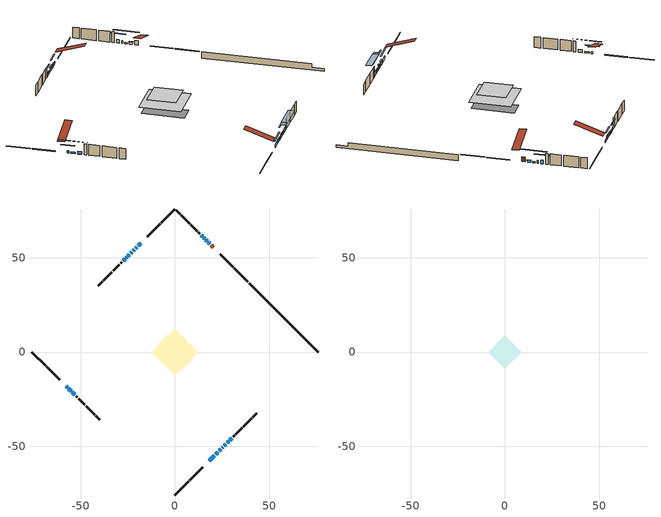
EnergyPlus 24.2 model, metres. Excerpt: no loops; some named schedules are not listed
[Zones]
conditioned space
 floor adiabatic (AdiabaticFloorConstruction): -12.46,0 0,12.46 12.46,0 0,-12.46 z4.1
 floor foundation (Slab1 construction): -9.16,3.72 -3.72,9.16 9.16,-3.72 3.72,-9.16 z-1.08
 wall outside (RimJoist1 construction): 0,-75.96 7.19,-68.76 / -75.96,0 -68.76,-7.19 / 0,75.96 -7.19,68.76 / 38.66,37.3 31.47,44.49 z1.66:1.96
 wall outside (RimJoist2 construction): 7.85,-68.11 14.72,-61.24 / -68.11,-7.85 -61.24,-14.72 / -7.85,68.11 -14.72,61.24 / 30.81,45.15 23.94,52.02 z1.66:1.96
 wall outside (AdiabaticWallConstruction 1): 20.36,55.59 19.2,56.75 z1.66:3.69
 wall outside (AdiabaticWallConstruction): -18.3,57.66 -19.59,56.37 / -25.66,50.3 -25.87,50.08 / -54.52,-21.44 -53.22,-22.74 / 15.67,60.29 15.35,60.61 / -26.53,49.43 -27.5,48.46 z1.66:2.88; -20.25,55.71 -20.89,55.06 / 29.17,-46.79 30.25,-45.71 z1.66:3.49; 18.3,-57.66 20.88,-55.07 / 21.54,-54.42 22.83,-53.12 / 26.13,-49.82 27,-48.96 / 27.65,-48.31 28.51,-47.44 / 14.69,61.27 13.83,62.13 z1.66:3.18; -57.66,-18.29 -57.23,-18.73 / 18.55,57.41 17.68,58.27 / 23.49,-52.47 24.35,-51.6 z1.66:2.58; -21.55,54.41 -22.2,53.76 / -22.85,53.11 -23.62,52.33 z1.66:3.08; -24.28,51.68 -25,50.96 z1.66:2.12; 25.01,-50.95 25.48,-50.48 z1.66:3.29; 17.03,58.93 16.33,59.63 / -56.57,-19.38 -55.17,-20.79 z1.66:2.27
 wall outside (Wall1 construction): 30.91,-45.05 31.63,-44.32 / -52.57,-23.39 -51.84,-24.12 / -28.16,47.8 -28.88,47.07 / 13.17,62.79 12.44,63.51 z1.66:6.54
 wall outside (Wall2 construction): 32.29,-43.67 35.64,-40.32 / -51.18,-24.78 -47.83,-28.12 / -29.54,46.42 -32.89,43.07 / 11.79,64.17 8.44,67.52 z1.66:6.54
 wall outside (Wall3 construction): 36.29,-39.66 40.75,-35.2 / -47.18,-28.78 -42.72,-33.24 / -33.54,42.41 -38,37.95 / 7.78,68.17 3.32,72.63 z1.66:6.54
 wall outside (Wall4 construction): 41.41,-34.55 43.42,-32.54 / -42.06,-33.9 -40.05,-35.91 / -38.66,37.3 -40.67,35.29 / 2.67,73.29 0.66,75.3 z1.66:6.54
 wall foundation (FoundationWall1 construction): 39.32,36.64,-1.08 39.32,36.64,1.66 72.29,3.66,1.66 72.29,3.66,0.06 75.96,0,0.06 75.96,0,-1.08
 window (WindowConstruction 12): -18.3,57.66 -19.59,56.37 z1.66:2.88
 window (WindowConstruction 2): -20.25,55.71 -20.89,55.06 z1.66:3.49
 window (WindowConstruction 3): 18.3,-57.66 20.88,-55.07 z1.66:3.18
 window (WindowConstruction 4): -57.66,-18.3 -57.23,-18.73 z1.66:2.57
 window (WindowConstruction 5): 18.55,57.41 17.68,58.27 z1.66:2.57
 window (WindowConstruction 6): -21.55,54.41 -22.2,53.76 z1.66:3.08
 window (WindowConstruction 7): -22.85,53.1 -23.62,52.33 z1.66:3.08
 window (WindowConstruction 8): -24.28,51.68 -25,50.96 z1.66:2.12
 window (WindowConstruction 9): 21.54,-54.42 22.83,-53.12 z1.66:3.18
 window (WindowConstruction 13): -25.66,50.3 -25.87,50.09 z1.66:2.88
 window (WindowConstruction 10): 23.49,-52.47 24.35,-51.61 z1.66:2.57
 window (WindowConstruction 11): 25.01,-50.95 25.48,-50.48 z1.66:3.28
 window (WindowConstruction 16): 17.03,58.93 16.33,59.63 z1.66:2.27
 window (WindowConstruction 17): 26.13,-49.82 27,-48.96 z1.66:3.18
 window (WindowConstruction 18): 27.65,-48.3 28.51,-47.44 z1.66:3.18
 window (WindowConstruction 19): 29.17,-46.79 30.25,-45.71 z1.66:3.49
 window (WindowConstruction 20): -56.57,-19.38 -55.17,-20.78 z1.66:2.27
 window (WindowConstruction 14): -54.52,-21.44 -53.22,-22.73 z1.66:2.88
 window (WindowConstruction 15): 15.67,60.29 15.35,60.61 z1.66:2.88
 window (WindowConstruction): 14.69,61.27 13.83,62.13 z1.66:3.18
 window (WindowConstruction 1): -26.53,49.43 -27.5,48.46 z1.66:2.88
 door (Door): 20.36,55.59 19.2,56.75 z1.66:3.69
 ceiling adiabatic (AdiabaticFloorConstruction): 0,-12.46 12.46,0 0,12.46 -12.46,0 z4.1
attic - vented
 floor to conditioned space (Floor1 construction Reversed): -8.81,0 0,8.81 8.81,0 0,-8.81 z6.54
 roof outside (Roof1 construction): 17.64,-58.32,6.54 9.06,-49.73,10.58 6.79,-52,10.58 15.38,-60.58,6.54; -58.32,-17.64,6.54 -49.73,-9.06,10.58 -52,-6.79,10.58 -60.58,-15.38,6.54; -17.64,58.32,6.54 -9.06,49.73,10.58 -6.79,52,10.58 -15.38,60.58,6.54; 21.02,54.94,6.54 12.44,46.35,10.58 14.7,44.09,10.58 23.28,52.67,6.54
shading: -22.76,53.2 -18.38,57.58 -18.67,57.87 -23.05,53.49 z6.13; 22.75,-53.21 16.43,-59.53 16.72,-59.82 23.04,-53.5 z5.82; -55.36,-20.59 -59.53,-16.43 -59.82,-16.72 -55.65,-20.88 z5.21; 17.54,58.41 18.69,57.27 18.98,57.56 17.83,58.71 z2.78; -22.34,53.62 -21.41,54.55 -21.7,54.84 -22.63,53.91 z3.28; -23.77,52.19 -22.71,53.25 -23,53.54 -24.06,52.48 z3.28; -25.14,50.82 -24.14,51.82 -24.43,52.11 -25.43,51.11 z2.32; 22.97,-52.98 21.4,-54.56 21.69,-54.85 23.27,-53.27 z3.39; 24.49,-51.46 23.35,-52.61 23.64,-52.9 24.78,-51.75 z2.78; 25.62,-50.34 24.87,-51.09 25.16,-51.38 25.91,-50.63 z3.49; 12.73,63.22 20.62,55.34 20.91,55.63 13.03,63.51 z7.35; 30.59,-45.37 22.54,-53.42 22.83,-53.71 30.88,-45.66 z8.27; 32.11,-43.85 24.06,-51.9 25.79,-53.62 33.83,-45.58 z8.27; 33.84,-42.12 25.58,-50.38 27.3,-52.11 35.57,-43.84 z8.57; -51.58,-24.38 -60.17,-15.79 -60.46,-16.08 -51.87,-24.67 z7.35; 11.96,64 16.56,59.4 16.85,59.69 12.25,64.29 z5.82; -29.37,46.59 -24.66,51.29 -24.95,51.59 -29.66,46.88 z5.52
[Building]
Building 1: Terrain=Suburbs
[Site:Location]
Toronto City Centre_ON: Latitude {deg}=43.63; Longitude {deg}=-79.39; Time Zone {hr}=-5; Elevation {m}=77; Keep Site Location Information=Yes
[Site:GroundTemperature:Shallow]
5.01852, 3.26908, 3.12898, 3.95918, 7.29196, 10.6092, 13.4851, 15.3069, 15.4617, 13.9799, 11.1774, 7.9619
[Site:WaterMainsTemperature]
Calculation Method=Schedule; Temperature Schedule=mains temperature schedule
[Material] Roughness=Rough; Thermal Absorptance=0.9
Name | Thickness {m} | Conductivity {W/m-K} | Density {kg/m3} | Specific Heat {J/kg-K} | Solar Absorptance | Visible Absorptance
asphalt or fiberglass shingles | 0.00635 | 0.162714 | 1121.4 | 1465.45 | 0.4 | 0.4
ceiling loosefill ins | 0.169333 | 0.0480833 | 16.02 | 1046.75 | 0.7 | 0.7
ceiling stud and cavity | 0.1397 | 0.138944 | 65.682 | 1177.47 | 0.7 | 0.7
concrete 4.0 in. | 0.1016 | 1.803125 | 2242.8 | 837.4 | 0.7 | 0.7
concrete 8.0 in. | 0.2032 | 1.803125 | 2242.8 | 837.4 | 0.7 | 0.7
door material | 0.04445 | 0.053851 | 512.64 | 1214.23 | 0.7 | 0.7
exterior vertical ins | 0.0448461 | 0.029427 | 32.04 | 1214.23 | 0.7 | 0.7
floor covering | 0.0127 | 0.0433444 | 54.468 | 1339.84 | 0.6 | 0.6
floor rigid ins; wall rigid ins | 0.512978 | 0.029427 | 32.04 | 1214.23 | 0.7 | 0.7
floor stud and cavity | 0.1397 | 1.75129 | 37.0049 | 1207.88 | 0.7 | 0.7
furniture material conditioned space 1 | 0.1524 | 0.115458 | 640.8 | 1214.23 | 0.6 | 0.6
gypsum board | 0.0127 | 0.160291 | 801 | 837.4 | 0.6 | 0.6
gypsum board 1 | 0.0127 | 0.160291 | 801 | 837.4 | 0.7 | 0.7
osb sheathing 0.5 in. | 0.0127 | 0.115458 | 512.64 | 1214.23 | 0.7 | 0.7
osb sheathing 0.75 in. | 0.01905 | 0.115458 | 512.64 | 1214.23 | 0.7 | 0.7
osb sheathing 2.0 in. | 0.0508 | 0.115458 | 512.64 | 1214.23 | 0.7 | 0.7
rim joist stud and cavity | 0.0508 | 0.0451784 | 125.044 | 1163.47 | 0.6 | 0.6
rim joist stud and cavity 1 | 0.0508 | 0.0290657 | 125.044 | 1163.47 | 0.6 | 0.6
wall stud and cavity | 0.1397 | 0.0883501 | 139.0536 | 1170.24 | 0.7 | 0.7
wall stud and cavity 1 | 0.1397 | 0.0803019 | 139.0536 | 1170.24 | 0.7 | 0.7
wall stud and cavity 2 | 0.1397 | 0.0800588 | 139.0536 | 1170.24 | 0.7 | 0.7
wall stud and cavity 3 | 0.1397 | 0.084775 | 139.0536 | 1170.24 | 0.7 | 0.7
wall stud and cavity 4 | 0.0889 | 0.380278 | 52.3479 | 1209.89 | 0.7 | 0.7
wall stud and cavity 5 | 0.0889 | 0.391764 | 83.0341 | 1211.67 | 0.7 | 0.7
wood siding | 0.0254 | 0.102417 | 544.68 | 1172.36 | 0.4 | 0.4
wood siding 1; wood siding 2; wood siding 3 | 0.0254 | 0.102417 | 544.68 | 1172.36 | 0.7 | 0.7
[WindowMaterial:SimpleGlazingSystem]
Name | U-Factor {W/m2-K} | Solar Heat Gain Coefficient
WindowMaterial | 2.98038 | 0.54
WindowMaterial 1 | 3.02126 | 0.48
WindowMaterial 10 | 6.662 | 0.76
WindowMaterial 11 | 6.74774 | 0.74
WindowMaterial 12 | 3.032052 | 0.47
WindowMaterial 13 | 4.414645 | 0.67
WindowMaterial 2 | 3.01672 | 0.5
WindowMaterial 3 | 2.99571 | 0.51
WindowMaterial 4 | 2.600524 | 0.56
WindowMaterial 5 | 2.44495 | 0.62
WindowMaterial 6 | 3.003662 | 0.58
WindowMaterial 7 | 2.95142 | 0.64
WindowMaterial 8 | 6.62679 | 0.77
WindowMaterial 9 | 6.93965 | 0.68
[Construction]
AdiabaticFloorConstruction: floor stud and cavity, floor rigid ins, osb sheathing 0.75 in., floor covering
AdiabaticWallConstruction: wood siding 2, wall rigid ins, wall stud and cavity 4, gypsum board
AdiabaticWallConstruction 1: wood siding 3, wall rigid ins, wall stud and cavity 4, gypsum board
Door: door material
Floor1 construction Reversed: gypsum board, ceiling stud and cavity, ceiling loosefill ins
FoundationWall1 construction: concrete 8.0 in., gypsum board 1
furniture construction conditioned space 1: furniture material conditioned space 1
PartitionWallConstruction: gypsum board, wall stud and cavity 5, gypsum board
RimJoist1 construction: wood siding 1, osb sheathing 2.0 in., rim joist stud and cavity
RimJoist2 construction: wood siding 1, osb sheathing 2.0 in., rim joist stud and cavity 1
Roof1 construction: asphalt or fiberglass shingles
Slab1 construction: concrete 4.0 in.
Wall1 construction: wood siding, osb sheathing 0.5 in., wall stud and cavity, gypsum board
Wall2 construction: wood siding, osb sheathing 0.5 in., wall stud and cavity 1, gypsum board
Wall3 construction: wood siding, osb sheathing 0.5 in., wall stud and cavity 2, gypsum board
Wall4 construction: wood siding, osb sheathing 0.5 in., wall stud and cavity 3, gypsum board
WindowConstruction; WindowConstruction 17; WindowConstruction 18; WindowConstruction 3; WindowConstruction 9: WindowMaterial
WindowConstruction 1: WindowMaterial 1
WindowConstruction 10; WindowConstruction 4; WindowConstruction 5: WindowMaterial 3
WindowConstruction 11: WindowMaterial 7
WindowConstruction 12: WindowMaterial 8
WindowConstruction 13: WindowMaterial 9
WindowConstruction 14: WindowMaterial 10
WindowConstruction 15: WindowMaterial 11
WindowConstruction 16; WindowConstruction 20: WindowMaterial 12
WindowConstruction 19: WindowMaterial 13
WindowConstruction 2: WindowMaterial 2
WindowConstruction 6: WindowMaterial 4
WindowConstruction 7: WindowMaterial 5
WindowConstruction 8: WindowMaterial 6
[Zone] Multiplier=1; Part of Total Floor Area=Yes
Name | Volume {m3}
attic - vented | 102.031
conditioned space | 1231.9
[Space]
Name | Zone | Volume {m3}
attic - vented 1 | attic - vented | 102.031
conditioned space 1 | conditioned space | 1231.9
[ZoneInfiltration:EffectiveLeakageArea]
infil attic - vented 1: Zone or Space=attic - vented 1; Schedule=Always On Discrete; Effective Air Leakage Area {cm2}=6540.21; Stack Coefficient=0.000281378; Wind Coefficient=1.13335e-05
[ZoneMixing]
whole house fan mix: Zone or Space=attic - vented; Schedule=Always On Continuous; Design Flow Rate Calculation Method=Flow/Zone; Design Flow Rate {m3/s}=0; Source Zone or Space=conditioned space
[SurfaceProperty:ExposedFoundationPerimeter]
Slab1: Exposed Perimeter Calculation Method=TotalExposedPerimeter; Total Exposed Perimeter {m}=51.817
[InternalMass] Zone or ZoneList=conditioned space; Space or SpaceList=conditioned space 1
Name | Construction | Surface Area {m2}
furniture mass conditioned space 1 | furniture construction conditioned space 1 | 180.32
partition wall mass | PartitionWallConstruction | 450.8
[Lights]
interior lighting: Zone or ZoneList or Space or SpaceList=conditioned space 1; Schedule=interior lighting schedule; Design Level Calculation Method=LightingLevel; Lighting Level {W}=343.2; Return Air Fraction=0; Fraction Radiant=0.6; Fraction Visible=0.2; Fraction Replaceable=1
[People]
occupants: Zone or ZoneList or Space or SpaceList=conditioned space 1; Number of People Schedule=occupants schedule; Number of People Calculation Method=People; Number of People=3; Fraction Radiant=0.314171; Sensible Heat Fraction=0.56303; Activity Level Schedule=occupants activity schedule; Carbon Dioxide Generation Rate {m3/s-W}=0; Enable ASHRAE 55 Comfort Warnings=No; Mean Radiant Temperature Calculation Type=EnclosureAveraged
[ElectricEquipment] Zone or ZoneList or Space or SpaceList=conditioned space 1; Design Level Calculation Method=EquipmentLevel
Name | Schedule | Design Level {W} | Fraction Latent | Fraction Radiant | Fraction Lost
clothes dryer | clothes dryer schedule | 140.772 | 0.015 | 0.081 | 0.85
clothes washer | clothes washer schedule | 32.1985 | 0.03 | 0.162 | 0.7
cooking range | cooking range schedule | 215.147 | 0.08 | 0.432 | 0.2
dishwasher | dishwasher schedule | 66.8632 | 0.3 | 0.18 | 0.4
fridge | fridge schedule | 72.9452 | 0 | 0.6 | 0
mech vent bath fan 0 | mech vent bath fan 0 schedule | 50.2 | 0 | 0 | 1
mech vent bath fan 1 | mech vent bath fan 1 schedule | 50.2 | 0 | 0 | 1
mech vent house fan | mech vent house fan schedule | 0 | 0 | 0 | 1
mech vent house fan cfis | mech vent house fan cfis schedule | 0 | 0 | 0 | 0
mech vent range fan 0 | mech vent range fan 0 schedule | 57 | 0 | 0 | 1
misc plug loads | misc plug loads schedule | 494.7 | 0.045 | 0.513 | 0.1
whole house fan | Always On Discrete | 0 | 0 | 0 | 1
[OtherEquipment] Zone or ZoneList or Space or SpaceList=conditioned space 1; Design Level Calculation Method=EquipmentLevel
Name | Fuel Type | Schedule | Design Level {W} | Fraction Latent | Fraction Radiant | Fraction Lost
clothes dryer 1 | Electricity | clothes dryer schedule | 0 | 0.015 | 0.081 | 0.85
cooking range 1 | Electricity | cooking range schedule | 0 | 0.08 | 0.432 | 0.2
general water use latent | None | general water use schedule | 62.594 | 1 | 0 | 0
general water use sensible | None | general water use schedule | -61.6891 | 0 | 0.6 | 0
mech vent house fan latent load | None | Always On Discrete | 0 | 1 | 0 | 0
mech vent house fan sensible load | None | Always On Discrete | 0 | 0 | 0 | 0
water heater energy adjustment1 | NaturalGas | Always On Discrete | 0.01 | 0 | 0 | 1
[ZoneInfiltration:DesignFlowRate] Zone or ZoneList or Space or SpaceList=conditioned space 1; Schedule=Always On Discrete; Design Flow Rate Calculation Method=Flow/Zone; Design Flow Rate {m3/s}=0
infil flow; natural vent flow; whole house fan flow
[Foundation:Kiva]
Foundation Kiva 1: Initial Indoor Air Temperature {C}=18; Wall Height Above Grade {m}=1.66; Wall Depth Below Slab {m}=0.2032; Custom Block Material Name 1=exterior vertical ins; Custom Block Depth 1 {m}=2.74; Custom Block X Position 1 {m}=0.2159; Custom Block Z Position 1 {m}=0
[Foundation:Kiva:Settings]
Soil Conductivity {W/m-K}=0.849921; Soil Density {kg/m3}=1842.3; Soil Specific Heat {J/kg-K}=418.7; Ground Solar Absorptivity=0.9; Ground Thermal Absorptivity=0.9; Ground Surface Roughness {m}=0.03; Far-Field Width {m}=40; Deep-Ground Boundary Condition=ZeroFlux; Deep-Ground Depth {m}=40; Minimum Cell Dimension {m}=0.2; Maximum Cell Growth Coefficient=3; Simulation Timestep=Timestep
[Exterior:Lights]
exterior lighting: Schedule=exterior lighting schedule; Design Level {W}=75.6
[Schedule:Constant]
Name | Hourly Value
Always On Continuous; mech vent house fan schedule; mech vent house fan cfis schedule; Always On Discrete | 1
occupants activity schedule | 117.228
fridge schedule | 0
[Schedule:Week:Daily]
interior lighting schedule Week Rule - Jan1-Jan27: interior lighting schedule day, interior lighting schedule day, interior lighting schedule day, interior lighting schedule day, interior lighting schedule day, interior lighting schedule day, interior lighting schedule day, interior lighting schedule default day, interior lighting schedule default day, interior lighting schedule default day, interior lighting schedule default day, interior lighting schedule default day
interior lighting schedule Week Rule - Jan28-Feb3: interior lighting schedule day, interior lighting schedule day, interior lighting schedule day, interior lighting schedule day, interior lighting schedule day 1, interior lighting schedule day 1, interior lighting schedule day 1, interior lighting schedule default day, interior lighting schedule default day, interior lighting schedule default day, interior lighting schedule default day, interior lighting schedule default day
interior lighting schedule Week Rule - Feb4-Feb24: interior lighting schedule day 1, interior lighting schedule day 1, interior lighting schedule day 1, interior lighting schedule day 1, interior lighting schedule day 1, interior lighting schedule day 1, interior lighting schedule day 1, interior lighting schedule default day, interior lighting schedule default day, interior lighting schedule default day, interior lighting schedule default day, interior lighting schedule default day
interior lighting schedule Week Rule - Feb25-Mar3: interior lighting schedule day 1, interior lighting schedule day 1, interior lighting schedule day 1, interior lighting schedule day 1, interior lighting schedule day 2, interior lighting schedule day 2, interior lighting schedule day 2, interior lighting schedule default day, interior lighting schedule default day, interior lighting schedule default day, interior lighting schedule default day, interior lighting schedule default day
interior lighting schedule Week Rule - Mar4-Mar31: interior lighting schedule day 2, interior lighting schedule day 2, interior lighting schedule day 2, interior lighting schedule day 2, interior lighting schedule day 2, interior lighting schedule day 2, interior lighting schedule day 2, interior lighting schedule default day, interior lighting schedule default day, interior lighting schedule default day, interior lighting schedule default day, interior lighting schedule default day
interior lighting schedule Week Rule - Apr1-Apr28: interior lighting schedule day 3, interior lighting schedule day 3, interior lighting schedule day 3, interior lighting schedule day 3, interior lighting schedule day 3, interior lighting schedule day 3, interior lighting schedule day 3, interior lighting schedule default day, interior lighting schedule default day, interior lighting schedule default day, interior lighting schedule default day, interior lighting schedule default day
interior lighting schedule Week Rule - Apr29-May5: interior lighting schedule day 3, interior lighting schedule day 3, interior lighting schedule day 4, interior lighting schedule day 4, interior lighting schedule day 4, interior lighting schedule day 4, interior lighting schedule day 4, interior lighting schedule default day, interior lighting schedule default day, interior lighting schedule default day, interior lighting schedule default day, interior lighting schedule default day
interior lighting schedule Week Rule - May6-May26: interior lighting schedule day 4, interior lighting schedule day 4, interior lighting schedule day 4, interior lighting schedule day 4, interior lighting schedule day 4, interior lighting schedule day 4, interior lighting schedule day 4, interior lighting schedule default day, interior lighting schedule default day, interior lighting schedule default day, interior lighting schedule default day, interior lighting schedule default day
interior lighting schedule Week Rule - May27-Jun2: interior lighting schedule day 4, interior lighting schedule day 4, interior lighting schedule day 4, interior lighting schedule day 4, interior lighting schedule day 4, interior lighting schedule day 5, interior lighting schedule day 5, interior lighting schedule default day, interior lighting schedule default day, interior lighting schedule default day, interior lighting schedule default day, interior lighting schedule default day
interior lighting schedule Week Rule - Jun3-Jun30: interior lighting schedule day 5, interior lighting schedule day 5, interior lighting schedule day 5, interior lighting schedule day 5, interior lighting schedule day 5, interior lighting schedule day 5, interior lighting schedule day 5, interior lighting schedule default day, interior lighting schedule default day, interior lighting schedule default day, interior lighting schedule default day, interior lighting schedule default day
interior lighting schedule Week Rule - Jul1-Jul28: interior lighting schedule day 6, interior lighting schedule day 6, interior lighting schedule day 6, interior lighting schedule day 6, interior lighting schedule day 6, interior lighting schedule day 6, interior lighting schedule day 6, interior lighting schedule default day, interior lighting schedule default day, interior lighting schedule default day, interior lighting schedule default day, interior lighting schedule default day
interior lighting schedule Week Rule - Jul29-Aug4: interior lighting schedule day 6, interior lighting schedule day 6, interior lighting schedule day 6, interior lighting schedule day 7, interior lighting schedule day 7, interior lighting schedule day 7, interior lighting schedule day 7, interior lighting schedule default day, interior lighting schedule default day, interior lighting schedule default day, interior lighting schedule default day, interior lighting schedule default day
interior lighting schedule Week Rule - Aug5-Aug25: interior lighting schedule day 7, interior lighting schedule day 7, interior lighting schedule day 7, interior lighting schedule day 7, interior lighting schedule day 7, interior lighting schedule day 7, interior lighting schedule day 7, interior lighting schedule default day, interior lighting schedule default day, interior lighting schedule default day, interior lighting schedule default day, interior lighting schedule default day
interior lighting schedule Week Rule - Aug26-Sep1: interior lighting schedule day 7, interior lighting schedule day 7, interior lighting schedule day 7, interior lighting schedule day 7, interior lighting schedule day 7, interior lighting schedule day 7, interior lighting schedule day 8, interior lighting schedule default day, interior lighting schedule default day, interior lighting schedule default day, interior lighting schedule default day, interior lighting schedule default day
interior lighting schedule Week Rule - Sep2-Sep29: interior lighting schedule day 8, interior lighting schedule day 8, interior lighting schedule day 8, interior lighting schedule day 8, interior lighting schedule day 8, interior lighting schedule day 8, interior lighting schedule day 8, interior lighting schedule default day, interior lighting schedule default day, interior lighting schedule default day, interior lighting schedule default day, interior lighting schedule default day
interior lighting schedule Week Rule - Sep30-Oct6: interior lighting schedule day 8, interior lighting schedule day 9, interior lighting schedule day 9, interior lighting schedule day 9, interior lighting schedule day 9, interior lighting schedule day 9, interior lighting schedule day 9, interior lighting schedule default day, interior lighting schedule default day, interior lighting schedule default day, interior lighting schedule default day, interior lighting schedule default day
interior lighting schedule Week Rule - Oct7-Oct27: interior lighting schedule day 9, interior lighting schedule day 9, interior lighting schedule day 9, interior lighting schedule day 9, interior lighting schedule day 9, interior lighting schedule day 9, interior lighting schedule day 9, interior lighting schedule default day, interior lighting schedule default day, interior lighting schedule default day, interior lighting schedule default day, interior lighting schedule default day
interior lighting schedule Week Rule - Oct28-Nov3: interior lighting schedule day 9, interior lighting schedule day 9, interior lighting schedule day 9, interior lighting schedule day 9, interior lighting schedule day 10, interior lighting schedule day 10, interior lighting schedule day 10, interior lighting schedule default day, interior lighting schedule default day, interior lighting schedule default day, interior lighting schedule default day, interior lighting schedule default day
interior lighting schedule Week Rule - Nov4-Nov24: interior lighting schedule day 10, interior lighting schedule day 10, interior lighting schedule day 10, interior lighting schedule day 10, interior lighting schedule day 10, interior lighting schedule day 10, interior lighting schedule day 10, interior lighting schedule default day, interior lighting schedule default day, interior lighting schedule default day, interior lighting schedule default day, interior lighting schedule default day
interior lighting schedule Week Rule - Nov25-Dec1: interior lighting schedule day 10, interior lighting schedule day 10, interior lighting schedule day 10, interior lighting schedule day 10, interior lighting schedule day 10, interior lighting schedule day 10, interior lighting schedule day 11, interior lighting schedule default day, interior lighting schedule default day, interior lighting schedule default day, interior lighting schedule default day, interior lighting schedule default day
interior lighting schedule Week Rule - Dec2-Dec31: interior lighting schedule day 11, interior lighting schedule day 11, interior lighting schedule day 11, interior lighting schedule day 11, interior lighting schedule day 11, interior lighting schedule day 11, interior lighting schedule day 11, interior lighting schedule default day, interior lighting schedule default day, interior lighting schedule default day, interior lighting schedule default day, interior lighting schedule default day
occupants schedule Week Rule - Jan1-Dec31: occupants schedule day, occupants schedule day, occupants schedule day, occupants schedule day, occupants schedule day, occupants schedule day, occupants schedule day, occupants schedule default day, occupants schedule default day, occupants schedule default day, occupants schedule default day, occupants schedule default day
clothes dryer schedule Week Rule - Jan1-Dec31: clothes dryer schedule day, clothes dryer schedule day, clothes dryer schedule day, clothes dryer schedule day, clothes dryer schedule day, clothes dryer schedule day, clothes dryer schedule day, clothes dryer schedule default day, clothes dryer schedule default day, clothes dryer schedule default day, clothes dryer schedule default day, clothes dryer schedule default day
clothes washer schedule Week Rule - Jan1-Dec31: clothes washer schedule day, clothes washer schedule day, clothes washer schedule day, clothes washer schedule day, clothes washer schedule day, clothes washer schedule day, clothes washer schedule day, clothes washer schedule default day, clothes washer schedule default day, clothes washer schedule default day, clothes washer schedule default day, clothes washer schedule default day
cooking range schedule Week Rule - Jan1-Dec31: cooking range schedule day, cooking range schedule day, cooking range schedule day, cooking range schedule day, cooking range schedule day, cooking range schedule day, cooking range schedule day, cooking range schedule default day, cooking range schedule default day, cooking range schedule default day, cooking range schedule default day, cooking range schedule default day
dishwasher schedule Week Rule - Jan1-Dec31: dishwasher schedule day, dishwasher schedule day, dishwasher schedule day, dishwasher schedule day, dishwasher schedule day, dishwasher schedule day, dishwasher schedule day, dishwasher schedule default day, dishwasher schedule default day, dishwasher schedule default day, dishwasher schedule default day, dishwasher schedule default day
mech vent bath fan 0 schedule Week Rule - Jan1-Dec31: mech vent bath fan 0 schedule day, mech vent bath fan 0 schedule day, mech vent bath fan 0 schedule day, mech vent bath fan 0 schedule day, mech vent bath fan 0 schedule day, mech vent bath fan 0 schedule day, mech vent bath fan 0 schedule day, mech vent bath fan 0 schedule default day, mech vent bath fan 0 schedule default day, mech vent bath fan 0 schedule default day, mech vent bath fan 0 schedule default day, mech vent bath fan 0 schedule default day
mech vent bath fan 1 schedule Week Rule - Jan1-Dec31: mech vent bath fan 1 schedule day, mech vent bath fan 1 schedule day, mech vent bath fan 1 schedule day, mech vent bath fan 1 schedule day, mech vent bath fan 1 schedule day, mech vent bath fan 1 schedule day, mech vent bath fan 1 schedule day, mech vent bath fan 1 schedule default day, mech vent bath fan 1 schedule default day, mech vent bath fan 1 schedule default day, mech vent bath fan 1 schedule default day, mech vent bath fan 1 schedule default day
mech vent range fan 0 schedule Week Rule - Jan1-Dec31: mech vent range fan 0 schedule day, mech vent range fan 0 schedule day, mech vent range fan 0 schedule day, mech vent range fan 0 schedule day, mech vent range fan 0 schedule day, mech vent range fan 0 schedule day, mech vent range fan 0 schedule day, mech vent range fan 0 schedule default day, mech vent range fan 0 schedule default day, mech vent range fan 0 schedule default day, mech vent range fan 0 schedule default day, mech vent range fan 0 schedule default day
misc plug loads schedule Week Rule - Jan1-Dec31: misc plug loads schedule day, misc plug loads schedule day, misc plug loads schedule day, misc plug loads schedule day, misc plug loads schedule day, misc plug loads schedule day, misc plug loads schedule day, misc plug loads schedule default day, misc plug loads schedule default day, misc plug loads schedule default day, misc plug loads schedule default day, misc plug loads schedule default day
general water use schedule Week Rule - Jan1-Dec31: general water use schedule day, general water use schedule day, general water use schedule day, general water use schedule day, general water use schedule day, general water use schedule day, general water use schedule day, general water use schedule default day, general water use schedule default day, general water use schedule default day, general water use schedule default day, general water use schedule default day
exterior lighting schedule Week Rule - Jan1-Jan27: exterior lighting schedule day, exterior lighting schedule day, exterior lighting schedule day, exterior lighting schedule day, exterior lighting schedule day, exterior lighting schedule day, exterior lighting schedule day, exterior lighting schedule default day, exterior lighting schedule default day, exterior lighting schedule default day, exterior lighting schedule default day, exterior lighting schedule default day
exterior lighting schedule Week Rule - Jan28-Feb3: exterior lighting schedule day, exterior lighting schedule day, exterior lighting schedule day, exterior lighting schedule day, exterior lighting schedule day 1, exterior lighting schedule day 1, exterior lighting schedule day 1, exterior lighting schedule default day, exterior lighting schedule default day, exterior lighting schedule default day, exterior lighting schedule default day, exterior lighting schedule default day
exterior lighting schedule Week Rule - Feb4-Feb24: exterior lighting schedule day 1, exterior lighting schedule day 1, exterior lighting schedule day 1, exterior lighting schedule day 1, exterior lighting schedule day 1, exterior lighting schedule day 1, exterior lighting schedule day 1, exterior lighting schedule default day, exterior lighting schedule default day, exterior lighting schedule default day, exterior lighting schedule default day, exterior lighting schedule default day
exterior lighting schedule Week Rule - Feb25-Mar3: exterior lighting schedule day 1, exterior lighting schedule day 1, exterior lighting schedule day 1, exterior lighting schedule day 1, exterior lighting schedule day 2, exterior lighting schedule day 2, exterior lighting schedule day 2, exterior lighting schedule default day, exterior lighting schedule default day, exterior lighting schedule default day, exterior lighting schedule default day, exterior lighting schedule default day
exterior lighting schedule Week Rule - Mar4-Mar31: exterior lighting schedule day 2, exterior lighting schedule day 2, exterior lighting schedule day 2, exterior lighting schedule day 2, exterior lighting schedule day 2, exterior lighting schedule day 2, exterior lighting schedule day 2, exterior lighting schedule default day, exterior lighting schedule default day, exterior lighting schedule default day, exterior lighting schedule default day, exterior lighting schedule default day
exterior lighting schedule Week Rule - Apr1-Apr28: exterior lighting schedule day 3, exterior lighting schedule day 3, exterior lighting schedule day 3, exterior lighting schedule day 3, exterior lighting schedule day 3, exterior lighting schedule day 3, exterior lighting schedule day 3, exterior lighting schedule default day, exterior lighting schedule default day, exterior lighting schedule default day, exterior lighting schedule default day, exterior lighting schedule default day
exterior lighting schedule Week Rule - Apr29-May5: exterior lighting schedule day 3, exterior lighting schedule day 3, exterior lighting schedule day 4, exterior lighting schedule day 4, exterior lighting schedule day 4, exterior lighting schedule day 4, exterior lighting schedule day 4, exterior lighting schedule default day, exterior lighting schedule default day, exterior lighting schedule default day, exterior lighting schedule default day, exterior lighting schedule default day
exterior lighting schedule Week Rule - May6-May26: exterior lighting schedule day 4, exterior lighting schedule day 4, exterior lighting schedule day 4, exterior lighting schedule day 4, exterior lighting schedule day 4, exterior lighting schedule day 4, exterior lighting schedule day 4, exterior lighting schedule default day, exterior lighting schedule default day, exterior lighting schedule default day, exterior lighting schedule default day, exterior lighting schedule default day
exterior lighting schedule Week Rule - May27-Jun2: exterior lighting schedule day 4, exterior lighting schedule day 4, exterior lighting schedule day 4, exterior lighting schedule day 4, exterior lighting schedule day 4, exterior lighting schedule day 5, exterior lighting schedule day 5, exterior lighting schedule default day, exterior lighting schedule default day, exterior lighting schedule default day, exterior lighting schedule default day, exterior lighting schedule default day
exterior lighting schedule Week Rule - Jun3-Jun30: exterior lighting schedule day 5, exterior lighting schedule day 5, exterior lighting schedule day 5, exterior lighting schedule day 5, exterior lighting schedule day 5, exterior lighting schedule day 5, exterior lighting schedule day 5, exterior lighting schedule default day, exterior lighting schedule default day, exterior lighting schedule default day, exterior lighting schedule default day, exterior lighting schedule default day
[Schedule:Year]
interior lighting schedule: interior lighting schedule Week Rule - Jan1-Jan27, 1, 1, 1, 27, interior lighting schedule Week Rule - Jan28-Feb3, 1, 28, 2, 3, interior lighting schedule Week Rule - Feb4-Feb24, 2, 4, 2, 24, interior lighting schedule Week Rule - Feb25-Mar3, 2, 25, 3, 3, interior lighting schedule Week Rule - Mar4-Mar31, 3, 4, 3, 31, interior lighting schedule Week Rule - Apr1-Apr28, 4, 1, 4, 28, interior lighting schedule Week Rule - Apr29-May5, 4, 29, 5, 5, interior lighting schedule Week Rule - May6-May26, 5, 6, 5, 26, interior lighting schedule Week Rule - May27-Jun2, 5, 27, 6, 2, interior lighting schedule Week Rule - Jun3-Jun30, 6, 3, 6, 30, interior lighting schedule Week Rule - Jul1-Jul28, 7, 1, 7, 28, interior lighting schedule Week Rule - Jul29-Aug4, 7, 29, 8, 4, interior lighting schedule Week Rule - Aug5-Aug25, 8, 5, 8, 25, interior lighting schedule Week Rule - Aug26-Sep1, 8, 26, 9, 1, interior lighting schedule Week Rule - Sep2-Sep29, 9, 2, 9, 29, interior lighting schedule Week Rule - Sep30-Oct6, 9, 30, 10, 6, interior lighting schedule Week Rule - Oct7-Oct27, 10, 7, 10, 27, interior lighting schedule Week Rule - Oct28-Nov3, 10, 28, 11, 3, interior lighting schedule Week Rule - Nov4-Nov24, 11, 4, 11, 24, interior lighting schedule Week Rule - Nov25-Dec1, 11, 25, 12, 1, interior lighting schedule Week Rule - Dec2-Dec31, 12, 2, 12, 31
occupants schedule: occupants schedule Week Rule - Jan1-Dec31, 1, 1, 12, 31
clothes dryer schedule: clothes dryer schedule Week Rule - Jan1-Dec31, 1, 1, 12, 31
clothes washer schedule: clothes washer schedule Week Rule - Jan1-Dec31, 1, 1, 12, 31
cooking range schedule: cooking range schedule Week Rule - Jan1-Dec31, 1, 1, 12, 31
dishwasher schedule: dishwasher schedule Week Rule - Jan1-Dec31, 1, 1, 12, 31
mech vent bath fan 0 schedule: mech vent bath fan 0 schedule Week Rule - Jan1-Dec31, 1, 1, 12, 31
mech vent bath fan 1 schedule: mech vent bath fan 1 schedule Week Rule - Jan1-Dec31, 1, 1, 12, 31
mech vent range fan 0 schedule: mech vent range fan 0 schedule Week Rule - Jan1-Dec31, 1, 1, 12, 31
misc plug loads schedule: misc plug loads schedule Week Rule - Jan1-Dec31, 1, 1, 12, 31
general water use schedule: general water use schedule Week Rule - Jan1-Dec31, 1, 1, 12, 31
exterior lighting schedule: exterior lighting schedule Week Rule - Jan1-Jan27, 1, 1, 1, 27, exterior lighting schedule Week Rule - Jan28-Feb3, 1, 28, 2, 3, exterior lighting schedule Week Rule - Feb4-Feb24, 2, 4, 2, 24, exterior lighting schedule Week Rule - Feb25-Mar3, 2, 25, 3, 3, exterior lighting schedule Week Rule - Mar4-Mar31, 3, 4, 3, 31, exterior lighting schedule Week Rule - Apr1-Apr28, 4, 1, 4, 28, exterior lighting schedule Week Rule - Apr29-May5, 4, 29, 5, 5, exterior lighting schedule Week Rule - May6-May26, 5, 6, 5, 26, exterior lighting schedule Week Rule - May27-Jun2, 5, 27, 6, 2, exterior lighting schedule Week Rule - Jun3-Jun30, 6, 3, 6, 30, exterior lighting schedule Week Rule - Jul1-Jul28, 7, 1, 7, 28, exterior lighting schedule Week Rule - Jul29-Aug4, 7, 29, 8, 4, exterior lighting schedule Week Rule - Aug5-Aug25, 8, 5, 8, 25, exterior lighting schedule Week Rule - Aug26-Sep1, 8, 26, 9, 1, exterior lighting schedule Week Rule - Sep2-Sep29, 9, 2, 9, 29, exterior lighting schedule Week Rule - Sep30-Oct6, 9, 30, 10, 6, exterior lighting schedule Week Rule - Oct7-Oct27, 10, 7, 10, 27, exterior lighting schedule Week Rule - Oct28-Nov3, 10, 28, 11, 3, exterior lighting schedule Week Rule - Nov4-Nov24, 11, 4, 11, 24, exterior lighting schedule Week Rule - Nov25-Dec1, 11, 25, 12, 1, exterior lighting schedule Week Rule - Dec2-Dec31, 12, 2, 12, 31
[Schedule:Compact]
mains temperature schedule: Through: 01/01, For: AllDays, Until: 24:00, 8.80333, Through: 01/02, For: AllDays, Until: 24:00, 8.74333, Through: 01/03, For: AllDays, Until: 24:00, 8.68389, Through: 01/04, For: AllDays, Until: 24:00, 8.62611, Through: 01/05, For: AllDays, Until: 24:00, 8.56944, Through: 01/06, For: AllDays, Until: 24:00, 8.51389, Through: 01/07, For: AllDays, Until: 24:00, 8.45944, Through: 01/08, For: AllDays, Until: 24:00, 8.40611, Through: 01/09, For: AllDays, Until: 24:00, 8.35389, Through: 01/10, For: AllDays, Until: 24:00, 8.30278, Through: 01/11, For: AllDays, Until: 24:00, 8.25333, Through: 01/12, For: AllDays, Until: 24:00, 8.205, Through: 01/13, For: AllDays, Until: 24:00, 8.15778, Through: 01/14, For: AllDays, Until: 24:00, 8.11222, Through: 01/15, For: AllDays, Until: 24:00, 8.06778, Through: 01/16, For: AllDays, Until: 24:00, 8.02444, Through: 01/17, For: AllDays, Until: 24:00, 7.98222, Through: 01/18, For: AllDays, Until: 24:00, 7.94167, Through: 01/19, For: AllDays, Until: 24:00, 7.90222, Through: 01/20, For: AllDays, Until: 24:00, 7.86444, Through: 01/21, For: AllDays, Until: 24:00, 7.82778, Through: 01/22, For: AllDays, Until: 24:00, 7.79278, Through: 01/23, For: AllDays, Until: 24:00, 7.75889, Through: 01/24, For: AllDays, Until: 24:00, 7.72667, Through: 01/25, For: AllDays, Until: 24:00, 7.69556, Through: 01/26, For: AllDays, Until: 24:00, 7.66611, Through: 01/27, For: AllDays, Until: 24:00, 7.63778, Through: 01/28, For: AllDays, Until: 24:00, 7.61111, Through: 01/29, For: AllDays, Until: 24:00, 7.58556, Through: 01/30, For: AllDays, Until: 24:00, 7.56167, Through: 01/31, For: AllDays, Until: 24:00, 7.53944, Through: 02/01, For: AllDays, Until: 24:00, 7.51833, Through: 02/02, For: AllDays, Until: 24:00, 7.49889, Through: 02/03, For: AllDays, Until: 24:00, 7.48111, Through: 02/04, For: AllDays, Until: 24:00, 7.46444, Through: 02/05, For: AllDays, Until: 24:00, 7.44944, Through: 02/06, For: AllDays, Until: 24:00, 7.43556, Through: 02/07, For: AllDays, Until: 24:00, 7.42333, Through: 02/08, For: AllDays, Until: 24:00, 7.41278, Through: 02/09, For: AllDays, Until: 24:00, 7.40389, Through: 02/10, For: AllDays, Until: 24:00, 7.39611, Through: 02/11, For: AllDays, Until: 24:00, 7.39, Through: 02/12, For: AllDays, Until: 24:00, 7.38556, Through: 02/13, For: AllDays, Until: 24:00, 7.38222, Through: 02/14, For: AllDays, Until: 24:00, 7.38056, Through: 02/15, For: AllDays, Until: 24:00, 7.38056, Through: 02/16, For: AllDays, Until: 24:00, 7.38222, Through: 02/17, For: AllDays, Until: 24:00, 7.385, Through: 02/18, For: AllDays, Until: 24:00, 7.38944, Through: 02/19, For: AllDays, Until: 24:00, 7.395, Through: 02/20, For: AllDays, Until: 24:00, 7.40278, Through: 02/21, For: AllDays, Until: 24:00, 7.41167, Through: 02/22, For: AllDays, Until: 24:00, 7.42222, Through: 02/23, For: AllDays, Until: 24:00, 7.43389, Through: 02/24, For: AllDays, Until: 24:00, 7.44722, Through: 02/25, For: AllDays, Until: 24:00, 7.46222, Through: 02/26, For: AllDays, Until: 24:00, 7.47833, Through: 02/27, For: AllDays, Until: 24:00, 7.49611, Through: 02/28, For: AllDays, Until: 24:00, 7.51556, Through: 03/01, For: AllDays, Until: 24:00, 7.53667, Through: 03/02, For: AllDays, Until: 24:00, 7.55889, Through: 03/03, For: AllDays, Until: 24:00, 7.58222, Through: 03/04, For: AllDays, Until: 24:00, 7.60722, Through: 03/05, For: AllDays, Until: 24:00, 7.63389, Through: 03/06, For: AllDays, Until: 24:00, 7.66222, Through: 03/07, For: AllDays, Until: 24:00, 7.69111, Through: 03/08, For: AllDays, Until: 24:00, 7.72222, Through: 03/09, For: AllDays, Until: 24:00, 7.75444, Through: 03/10, For: AllDays, Until: 24:00, 7.78778, Through: 03/11, For: AllDays, Until: 24:00, 7.82278, Through: 03/12, For: AllDays, Until: 24:00, 7.85944, Through: 03/13, For: AllDays, Until: 24:00, 7.89722, Through: 03/14, For: AllDays, Until: 24:00, 7.93611, Through: 03/15, For: AllDays, Until: 24:00, 7.97667, Through: 03/16, For: AllDays, Until: 24:00, 8.01833, Through: 03/17, For: AllDays, Until: 24:00, 8.06167, Through: 03/18, For: AllDays, Until: 24:00, 8.10611, Through: 03/19, For: AllDays, Until: 24:00, 8.15167, Through: 03/20, For: AllDays, Until: 24:00, 8.19833, Through: 03/21, For: AllDays, Until: 24:00, 8.24667, Through: 03/22, For: AllDays, Until: 24:00, 8.29611, Through: 03/23, For: AllDays, Until: 24:00, 8.34667, Through: 03/24, For: AllDays, Until: 24:00, 8.39889, Through: 03/25, For: AllDays, Until: 24:00, 8.45167, Through: 03/26, For: AllDays, Until: 24:00, 8.50611, Through: 03/27, For: AllDays, Until: 24:00, 8.56167, Through: 03/28, For: AllDays, Until: 24:00, 8.61833, Through: 03/29, For: AllDays, Until: 24:00, 8.67611, Through: 03/30, For: AllDays, Until: 24:00, 8.735, Through: 03/31, For: AllDays, Until: 24:00, 8.795, Through: 04/01, For: AllDays, Until: 24:00, 8.85611, Through: 04/02, For: AllDays, Until: 24:00, 8.91833, Through: 04/03, For: AllDays, Until: 24:00, 8.98167, Through: 04/04, For: AllDays, Until: 24:00, 9.04556, Through: 04/05, For: AllDays, Until: 24:00, 9.11111, Through: 04/06, For: AllDays, Until: 24:00, 9.17722, Through: 04/07, For: AllDays, Until: 24:00, 9.24444, Through: 04/08, For: AllDays, Until: 24:00, 9.31222, Through: 04/09, For: AllDays, Until: 24:00, 9.38167, Through: 04/10, For: AllDays, Until: 24:00, 9.45167, Through: 04/11, For: AllDays, Until: 24:00, 9.52222, Through: 04/12, For: AllDays, Until: 24:00, 9.59444, Through: 04/13, For: AllDays, Until: 24:00, 9.66667, Through: 04/14, For: AllDays, Until: 24:00, 9.74, Through: 04/15, For: AllDays, Until: 24:00, 9.81444, Through: 04/16, For: AllDays, Until: 24:00, 9.88944, Through: 04/17, For: AllDays, Until: 24:00, 9.96556, Through: 04/18, For: AllDays, Until: 24:00, 10.0417, Through: 04/19, For: AllDays, Until: 24:00, 10.1189, Through: 04/20, For: AllDays, Until: 24:00, 10.1972, Through: 04/21, For: AllDays, Until: 24:00, 10.2756, Through: 04/22, For: AllDays, Until: 24:00, 10.355, Through: 04/23, For: AllDays, Until: 24:00, 10.435, Through: 04/24, For: AllDays, Until: 24:00, 10.515, Through: 04/25, For: AllDays, Until: 24:00, 10.5961, Through: 04/26, For: AllDays, Until: 24:00, 10.6778, Through: 04/27, For: AllDays, Until: 24:00, 10.76, Through: 04/28, For: AllDays, Until: 24:00, 10.8428, Through: 04/29, For: AllDays, Until: 24:00, 10.9261, Through: 04/30, For: AllDays, Until: 24:00, 11.0094, Through: 05/01, For: AllDays, Until: 24:00, 11.0933, Through: 05/02, For: AllDays, Until: 24:00, 11.1778, Through: 05/03, For: AllDays, Until: 24:00, 11.2628, Through: 05/04, For: AllDays, Until: 24:00, 11.3478, Through: 05/05, For: AllDays, Until: 24:00, 11.4333, Through: 05/06, For: AllDays, Until: 24:00, 11.5189, Through: 05/07, For: AllDays, Until: 24:00, 11.605, Through: 05/08, For: AllDays, Until: 24:00, 11.6917, Through: 05/09, For: AllDays, Until: 24:00, 11.7778, Through: 05/10, For: AllDays, Until: 24:00, 11.865, Through: 05/11, For: AllDays, Until: 24:00, 11.9517, Through: 05/12, For: AllDays, Until: 24:00, 12.0389, Through: 05/13, For: AllDays, Until: 24:00, 12.1261, Through: 05/14, For: AllDays, Until: 24:00, 12.2133, Through: 05/15, For: AllDays, Until: 24:00, 12.3006, Through: 05/16, For: AllDays, Until: 24:00, 12.3883, Through: 05/17, For: AllDays, Until: 24:00, 12.4756, Through: 05/18, For: AllDays, Until: 24:00, 12.5628, Through: 05/19, For: AllDays, Until: 24:00, 12.6506, Through: 05/20, For: AllDays, Until: 24:00, 12.7378, Through: 05/21, For: AllDays, Until: 24:00, 12.825, Through: 05/22, For: AllDays, Until: 24:00, 12.9122, Through: 05/23, For: AllDays, Until: 24:00, 12.9994, Through: 05/24, For: AllDays, Until: 24:00, 13.0861, Through: 05/25, For: AllDays, Until: 24:00, 13.1728, Through: 05/26, For: AllDays, Until: 24:00, 13.2594, Through: 05/27, For: AllDays, Until: 24:00, 13.3456, Through: 05/28, For: AllDays, Until: 24:00, 13.4317, Through: 05/29, For: AllDays, Until: 24:00, 13.5172, Through: 05/30, For: AllDays, Until: 24:00, 13.6028, Through: 05/31, For: AllDays, Until: 24:00, 13.6878, Through: 06/01, For: AllDays, Until: 24:00, 13.7722, Through: 06/02, For: AllDays, Until: 24:00, 13.8567, Through: 06/03, For: AllDays, Until: 24:00, 13.9406, Through: 06/04, For: AllDays, Until: 24:00, 14.0239, Through: 06/05, For: AllDays, Until: 24:00, 14.1067, Through: 06/06, For: AllDays, Until: 24:00, 14.1894, Through: 06/07, For: AllDays, Until: 24:00, 14.2711, Through: 06/08, For: AllDays, Until: 24:00, 14.3528, Through: 06/09, For: AllDays, Until: 24:00, 14.4339, Through: 06/10, For: AllDays, Until: 24:00, 14.5139, Through: 06/11, For: AllDays, Until: 24:00, 14.5939, Through: 06/12, For: AllDays, Until: 24:00, 14.6728, Through: 06/13, For: AllDays, Until: 24:00, 14.7511, Through: 06/14, For: AllDays, Until: 24:00, 14.8289, Through: 06/15, For: AllDays, Until: 24:00, 14.9061, Through: 06/16, For: AllDays, Until: 24:00, 14.9822, Through: 06/17, For: AllDays, Until: 24:00, 15.0578, Through: 06/18, For: AllDays, Until: 24:00, 15.1328, Through: 06/19, For: AllDays, Until: 24:00, 15.2067, Through: 06/20, For: AllDays, Until: 24:00, 15.28, Through: 06/21, For: AllDays, Until: 24:00, 15.3522, Through: 06/22, For: AllDays, Until: 24:00, 15.4239, Through: 06/23, For: AllDays, Until: 24:00, 15.4944, Through: 06/24, For: AllDays, Until: 24:00, 15.5639, Through: 06/25, For: AllDays, Until: 24:00, 15.6328, Through: 06/26, For: AllDays, Until: 24:00, 15.7006, Through: 06/27, For: AllDays, Until: 24:00, 15.7678, Through: 06/28, For: AllDays, Until: 24:00, 15.8333, Through: 06/29, For: AllDays, Until: 24:00, 15.8983, Through: 06/30, For: AllDays, Until: 24:00, 15.9622, Through: 07/01, For: AllDays, Until: 24:00, 16.025, Through: 07/02, For: AllDays, Until: 24:00, 16.0872, Through: 07/03, For: AllDays, Until: 24:00, 16.1478, Through: 07/04, For: AllDays, Until: 24:00, 16.2072, Through: 07/05, For: AllDays, Until: 24:00, 16.2661, Through: 07/06, For: AllDays, Until: 24:00, 16.3233, Through: 07/07, For: AllDays, Until: 24:00, 16.3794, Through: 07/08, For: AllDays, Until: 24:00, 16.435, Through: 07/09, For: AllDays, Until: 24:00, 16.4889, Through: 07/10, For: AllDays, Until: 24:00, 16.5417, Through: 07/11, For: AllDays, Until: 24:00, 16.5928, Through: 07/12, For: AllDays, Until: 24:00, 16.6433, Through: 07/13, For: AllDays, Until: 24:00, 16.6922, Through: 07/14, For: AllDays, Until: 24:00, 16.74, Through: 07/15, For: AllDays, Until: 24:00, 16.7867, Through: 07/16, For: AllDays, Until: 24:00, 16.8322, Through: 07/17, For: AllDays, Until: 24:00, 16.8761, Through: 07/18, For: AllDays, Until: 24:00, 16.9189, Through: 07/19, For: AllDays, Until: 24:00, 16.96, Through: 07/20, For: AllDays, Until: 24:00, 17, Through: 07/21, For: AllDays, Until: 24:00, 17.0389, Through: 07/22, For: AllDays, Until: 24:00, 17.0761, Through: 07/23, For: AllDays, Until: 24:00, 17.1122, Through: 07/24, For: AllDays, Until: 24:00, 17.1467, Through: 07/25, For: AllDays, Until: 24:00, 17.18, Through: 07/26, For: AllDays, Until: 24:00, 17.2117, Through: 07/27, For: AllDays, Until: 24:00, 17.2422, Through: 07/28, For: AllDays, Until: 24:00, 17.2711, Through: 07/29, For: AllDays, Until: 24:00, 17.2983, Through: 07/30, For: AllDays, Until: 24:00, 17.3244, Through: 07/31, For: AllDays, Until: 24:00, 17.3494, Through: 08/01, For: AllDays, Until: 24:00, 17.3728, Through: 08/02, For: AllDays, Until: 24:00, 17.3944, Through: 08/03, For: AllDays, Until: 24:00, 17.4144, Through: 08/04, For: AllDays, Until: 24:00, 17.4333, Through: 08/05, For: AllDays, Until: 24:00, 17.4506, Through: 08/06, For: AllDays, Until: 24:00, 17.4667, Through: 08/07, For: AllDays, Until: 24:00, 17.4811, Through: 08/08, For: AllDays, Until: 24:00, 17.4939, Through: 08/09, For: AllDays, Until: 24:00, 17.5056, Through: 08/10, For: AllDays, Until: 24:00, 17.5156, Through: 08/11, For: AllDays, Until: 24:00, 17.5239, Through: 08/12, For: AllDays, Until: 24:00, 17.5311, Through: 08/13, For: AllDays, Until: 24:00, 17.5361, Through: 08/14, For: AllDays, Until: 24:00, 17.54, Through: 08/15, For: AllDays, Until: 24:00, 17.5428, Through: 08/16, For: AllDays, Until: 24:00, 17.5439, Through: 08/17, For: AllDays, Until: 24:00, 17.5433, Through: 08/18, For: AllDays, Until: 24:00, 17.5411, Through: 08/19, For: AllDays, Until: 24:00, 17.5372, Through: 08/20, For: AllDays, Until: 24:00, 17.5322, Through: 08/21, For: AllDays, Until: 24:00, 17.5256, Through: 08/22, For: AllDays, Until: 24:00, 17.5178, Through: 08/23, For: AllDays, Until: 24:00, 17.5083, Through: 08/24, For: AllDays, Until: 24:00, 17.4972, Through: 08/25, For: AllDays, Until: 24:00, 17.4844, Through: 08/26, For: AllDays, Until: 24:00, 17.4706, Through: 08/27, For: AllDays, Until: 24:00, 17.455, Through: 08/28, For: AllDays, Until: 24:00, 17.4378, Through: 08/29, For: AllDays, Until: 24:00, 17.4194, Through: 08/30, For: AllDays, Until: 24:00, 17.3994, Through: 08/31, For: AllDays, Until: 24:00, 17.3778, Through: 09/01, For: AllDays, Until: 24:00, 17.355, Through: 09/02, For: AllDays, Until: 24:00, 17.3311, Through: 09/03, For: AllDays, Until: 24:00, 17.305, Through: 09/04, For: AllDays, Until: 24:00, 17.2778, Through: 09/05, For: AllDays, Until: 24:00, 17.2494, Through: 09/06, For: AllDays, Until: 24:00, 17.2194, Through: 09/07, For: AllDays, Until: 24:00, 17.1878, Through: 09/08, For: AllDays, Until: 24:00, 17.155, Through: 09/09, For: AllDays, Until: 24:00, 17.1206, Through: 09/10, For: AllDays, Until: 24:00, 17.085, Through: 09/11, For: AllDays, Until: 24:00, 17.0483, Through: 09/12, For: AllDays, Until: 24:00, 17.01, Through: 09/13, For: AllDays, Until: 24:00, 16.97, Through: 09/14, For: AllDays, Until: 24:00, 16.9289, Through: 09/15, For: AllDays, Until: 24:00, 16.8867, Through: 09/16, For: AllDays, Until: 24:00, 16.8428, Through: 09/17, For: AllDays, Until: 24:00, 16.7983, Through: 09/18, For: AllDays, Until: 24:00, 16.7517, Through: 09/19, For: AllDays, Until: 24:00, 16.7044, Through: 09/20, For: AllDays, Until: 24:00, 16.6556, Through: 09/21, For: AllDays, Until: 24:00, 16.6056, Through: 09/22, For: AllDays, Until: 24:00, 16.5544, Through: 09/23, For: AllDays, Until: 24:00, 16.5017, Through: 09/24, For: AllDays, Until: 24:00, 16.4483, Through: 09/25, For: AllDays, Until: 24:00, 16.3933, Through: 09/26, For: AllDays, Until: 24:00, 16.3372, Through: 09/27, For: AllDays, Until: 24:00, 16.2806, Through: 09/28, For: AllDays, Until: 24:00, 16.2222, Through: 09/29, For: AllDays, Until: 24:00, 16.1628, Through: 09/30, For: AllDays, Until: 24:00, 16.1022, Through: 10/01, For: AllDays, Until: 24:00, 16.0406, Through: 10/02, For: AllDays, Until: 24:00, 15.9778, Through: 10/03, For: AllDays, Until: 24:00, 15.9144, Through: 10/04, For: AllDays, Until: 24:00, 15.8494, Through: 10/05, For: AllDays, Until: 24:00, 15.7839, Through: 10/06, For: AllDays, Until: 24:00, 15.7172, Through: 10/07, For: AllDays, Until: 24:00, 15.6494, Through: 10/08, For: AllDays, Until: 24:00, 15.5811, Through: 10/09, For: AllDays, Until: 24:00, 15.5117, Through: 10/10, For: AllDays, Until: 24:00, 15.4411, Through: 10/11, For: AllDays, Until: 24:00, 15.37, Through: 10/12, For: AllDays, Until: 24:00, 15.2978, Through: 10/13, For: AllDays, Until: 24:00, 15.225, Through: 10/14, For: AllDays, Until: 24:00, 15.1511, Through: 10/15, For: AllDays, Until: 24:00, 15.0767, Through: 10/16, For: AllDays, Until: 24:00, 15.0011, Through: 10/17, For: AllDays, Until: 24:00, 14.925, Through: 10/18, For: AllDays, Until: 24:00, 14.8483, Through: 10/19, For: AllDays, Until: 24:00, 14.7706, Through: 10/20, For: AllDays, Until: 24:00, 14.6922, Through: 10/21, For: AllDays, Until: 24:00, 14.6133, Through: 10/22, For: AllDays, Until: 24:00, 14.5339, Through: 10/23, For: AllDays, Until: 24:00, 14.4539, Through: 10/24, For: AllDays, Until: 24:00, 14.3728, Through: 10/25, For: AllDays, Until: 24:00, 14.2917, Through: 10/26, For: AllDays, Until: 24:00, 14.21, Through: 10/27, For: AllDays, Until: 24:00, 14.1272, Through: 10/28, For: AllDays, Until: 24:00, 14.0444, Through: 10/29, For: AllDays, Until: 24:00, 13.9611, Through: 10/30, For: AllDays, Until: 24:00, 13.8772, Through: 10/31, For: AllDays, Until: 24:00, 13.7933, Through: 11/01, For: AllDays, Until: 24:00, 13.7089, Through: 11/02, For: AllDays, Until: 24:00, 13.6239, Through: 11/03, For: AllDays, Until: 24:00, 13.5383, Through: 11/04, For: AllDays, Until: 24:00, 13.4528, Through: 11/05, For: AllDays, Until: 24:00, 13.3667, Through: 11/06, For: AllDays, Until: 24:00, 13.2806, Through: 11/07, For: AllDays, Until: 24:00, 13.1944, Through: 11/08, For: AllDays, Until: 24:00, 13.1078, Through: 11/09, For: AllDays, Until: 24:00, 13.0206, Through: 11/10, For: AllDays, Until: 24:00, 12.9339, Through: 11/11, For: AllDays, Until: 24:00, 12.8467, Through: 11/12, For: AllDays, Until: 24:00, 12.7594, Through: 11/13, For: AllDays, Until: 24:00, 12.6722, Through: 11/14, For: AllDays, Until: 24:00, 12.5844, Through: 11/15, For: AllDays, Until: 24:00, 12.4972, Through: 11/16, For: AllDays, Until: 24:00, 12.41, Through: 11/17, For: AllDays, Until: 24:00, 12.3222, Through: 11/18, For: AllDays, Until: 24:00, 12.235, Through: 11/19, For: AllDays, Until: 24:00, 12.1478, Through: 11/20, For: AllDays, Until: 24:00, 12.0606, Through: 11/21, For: AllDays, Until: 24:00, 11.9733, Through: 11/22, For: AllDays, Until: 24:00, 11.8861, Through: 11/23, For: AllDays, Until: 24:00, 11.7994, Through: 11/24, For: AllDays, Until: 24:00, 11.7128, Through: 11/25, For: AllDays, Until: 24:00, 11.6267, Through: 11/26, For: AllDays, Until: 24:00, 11.5406, Through: 11/27, For: AllDays, Until: 24:00, 11.4544, Through: 11/28, For: AllDays, Until: 24:00, 11.3689, Through: 11/29, For: AllDays, Until: 24:00, 11.2839, Through: 11/30, For: AllDays, Until: 24:00, 11.1989, Through: 12/01, For: AllDays, Until: 24:00, 11.1144, Through: 12/02, For: AllDays, Until: 24:00, 11.03, Through: 12/03, For: AllDays, Until: 24:00, 10.9467, Through: 12/04, For: AllDays, Until: 24:00, 10.8633, Through: 12/05, For: AllDays, Until: 24:00, 10.7806, Through: 12/06, For: AllDays, Until: 24:00, 10.6983, Through: 12/07, For: AllDays, Until: 24:00, 10.6167, Through: 12/08, For: AllDays, Until: 24:00, 10.5356, Through: 12/09, For: AllDays, Until: 24:00, 10.4544, Through: 12/10, For: AllDays, Until: 24:00, 10.3744, Through: 12/11, For: AllDays, Until: 24:00, 10.295, Through: 12/12, For: AllDays, Until: 24:00, 10.2167, Through: 12/13, For: AllDays, Until: 24:00, 10.1383, Through: 12/14, For: AllDays, Until: 24:00, 10.0611, Through: 12/15, For: AllDays, Until: 24:00, 9.98444, Through: 12/16, For: AllDays, Until: 24:00, 9.90833, Through: 12/17, For: AllDays, Until: 24:00, 9.83278, Through: 12/18, For: AllDays, Until: 24:00, 9.75833, Through: 12/19, For: AllDays, Until: 24:00, 9.685, Through: 12/20, For: AllDays, Until: 24:00, 9.61222, Through: 12/21, For: AllDays, Until: 24:00, 9.54, Through: 12/22, For: AllDays, Until: 24:00, 9.46889, Through: 12/23, For: AllDays, Until: 24:00, 9.39889, Through: 12/24, For: AllDays, Until: 24:00, 9.32944, Through: 12/25, For: AllDays, Until: 24:00, 9.26111, Through: 12/26, For: AllDays, Until: 24:00, 9.19389, Through: 12/27, For: AllDays, Until: 24:00, 9.12722, Through: 12/28, For: AllDays, Until: 24:00, 9.06167, Through: 12/29, For: AllDays, Until: 24:00, 8.99722, Through: 12/30, For: AllDays, Until: 24:00, 8.93389, Through: 12/31, For: AllDays, Until: 24:00, 8.87111
